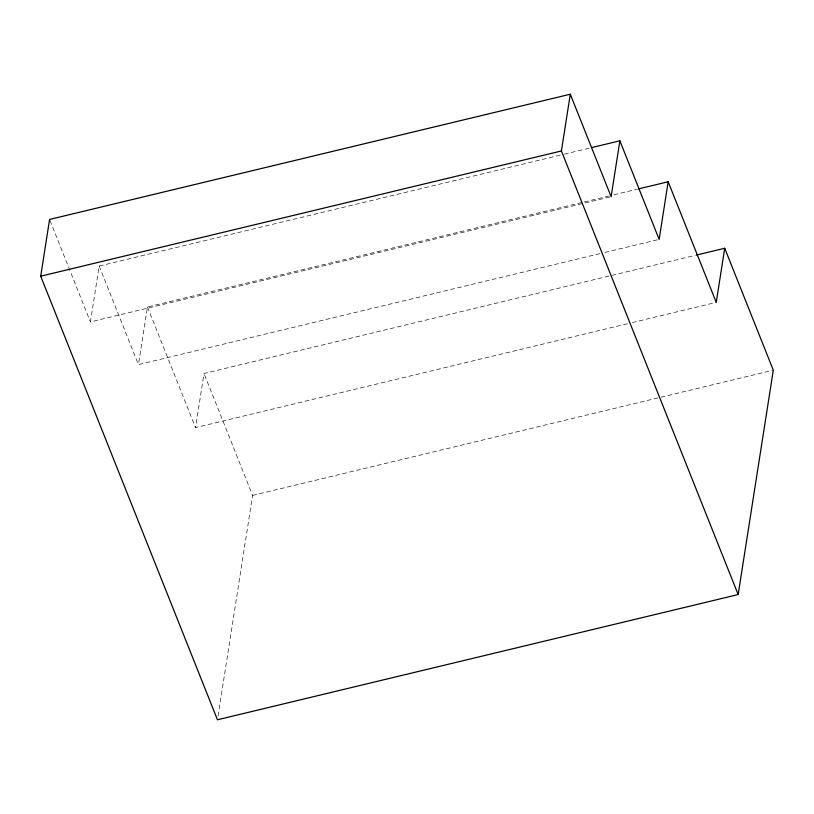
<?xml version="1.0" encoding="UTF-8"?>
<svg xmlns="http://www.w3.org/2000/svg" width="814" height="814" viewBox="0 0 814 814"><rect width="100%" height="100%" fill="white"/><g stroke="black" fill="none" stroke-linecap="round" stroke-linejoin="round"><path stroke-width="0.61" stroke-dasharray="4.07 3.05" d="M609.889 196.988L90.415 321.906L99.166 266.025L563.115 154.467M599.928 253.632L138.441 364.601L147.466 306.98L583.038 202.238M627.401 323.758L195.533 427.604L204.009 373.484L695.105 255.382M218.04 716.015L252.594 495.4L204.009 373.484M564.346 154.161L590.262 147.934M584.269 201.943L608.953 196.011M613.888 194.821L637.331 189.184M604.863 252.442L659.157 239.387M632.336 322.568L716.239 302.391M252.594 495.4L773.3 370.187M147.466 306.98L195.533 427.604M99.166 266.025L138.441 364.601M50.061 220.614L90.415 321.906"/><path stroke-width="1.22" d="M696.336 255.087L724.714 248.26L773.3 370.187L738.166 594.556L217.46 719.779L40.7 276.19L49.583 219.444L570.299 94.221L611.121 196.693L619.871 140.812L591.493 147.639M738.166 594.556L561.406 150.966L570.299 94.221M638.563 188.889L668.172 181.766L659.157 239.387L619.871 140.812M724.714 248.26L716.239 302.391L668.172 181.766M40.7 276.19L561.406 150.966"/></g></svg>
